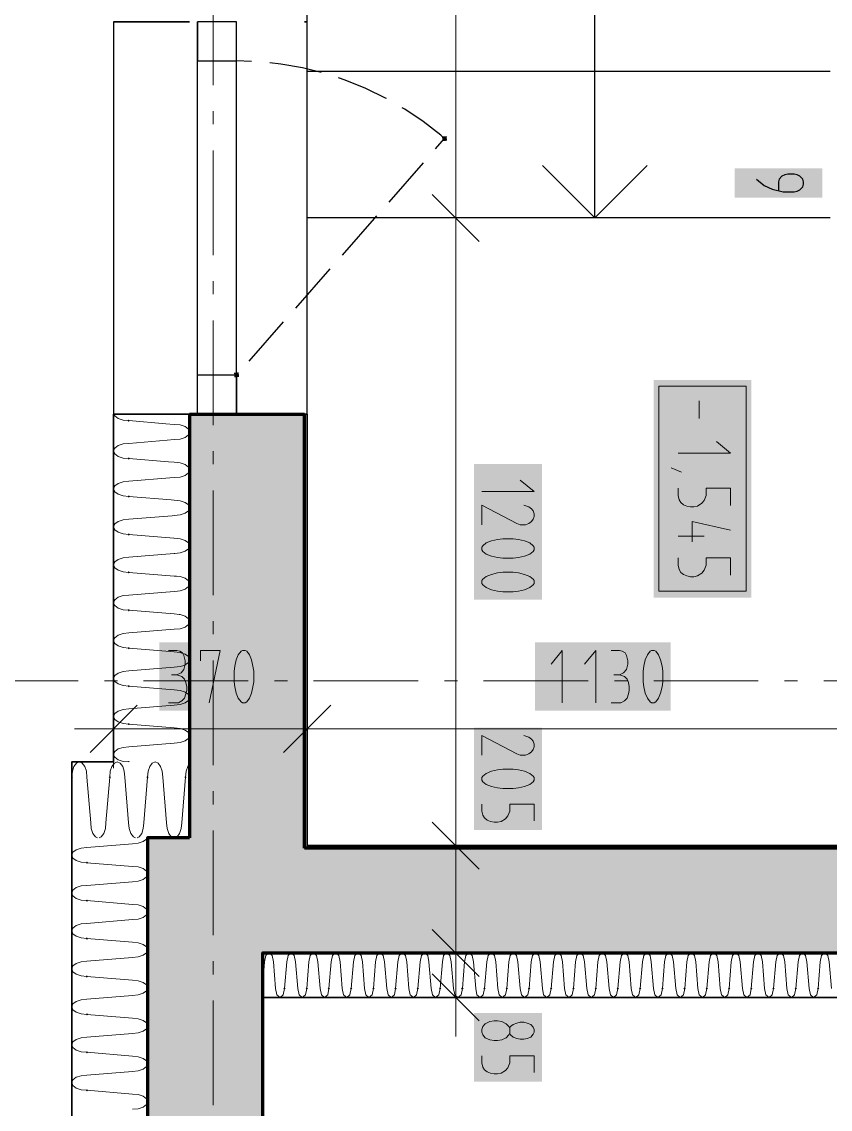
# Model space of a CAD drawing. Header units: millimetres. Extents: x 0 to 594, y 0 to 420.
# Drawn here: x 97.02 to 109.19, y 214.11 to 230.48 of the extents above; entities that cross this region are included whole.
import ezdxf

# ---------------------------------------------------------------- set-up
doc = ezdxf.new("R2010")
doc.units = ezdxf.units.MM
doc.header["$LTSCALE"] = 8
for name, color, linetype in [('PDF_Koty delkove', 7, 'Continuous'), ('PDF_Koty vyskove-pudorysy', 7, 'Continuous'), ('PDF_Okna', 7, 'Continuous'), ('PDF_Omitka', 7, 'Continuous'), ('PDF_Osy hlavni', 7, 'Continuous'), ('PDF_Pomocne konstrukce vypnuto', 7, 'Continuous'), ('PDF_Popis schodu', 7, 'Continuous'), ('PDF_Schody 2D', 7, 'Continuous'), ('PDF_Steny obvodove nosne', 7, 'Continuous'), ('PDF_Steny sendvic', 7, 'Continuous'), ('PDF_Zatepleni', 7, 'Continuous')]:
    doc.layers.add(name, color=color, linetype=linetype)

msp = doc.modelspace()

# ---------------------------------------------------------------- linework, layer by layer
at = {"layer": 'PDF_Koty delkove', "lineweight": 18}
for points in [[(103.555, 302.764), (103.555, 301.759), (103.555, 300.84), (103.555, 297.567), (103.555, 296.425), (103.555, 295.244), (103.555, 294.85), (103.555, 277.567), (103.555, 276.74), (103.555, 260.992), (103.555, 260.126), (103.555, 245.165), (103.555, 227.528), (103.555, 218.079), (103.555, 216.465), (103.555, 215.795)], [(103.201, 227.882), (103.909, 227.173)], [(102.964, 227.528), (103.555, 227.528), (104.145, 227.528)], [(103.949, 223.412), (104.736, 223.412), (104.527, 223.579)], [(103.949, 222.908), (103.949, 223.202), (104.474, 222.929), (104.527, 222.908), (104.605, 222.908), (104.657, 222.929), (104.697, 222.96), (104.723, 222.992), (104.736, 223.034), (104.736, 223.075), (104.723, 223.118), (104.697, 223.149), (104.657, 223.181), (104.579, 223.202)], [(99.233, 221.019), (99.359, 221.019), (99.401, 221.006), (99.443, 220.979), (99.464, 220.94), (99.485, 220.862), (99.485, 220.809), (99.464, 220.731), (99.422, 220.678), (99.359, 220.652), (99.275, 220.652)], [(99.716, 220.862), (99.716, 221.019), (100.01, 221.019), (99.842, 220.231)], [(100.514, 220.547), (100.514, 220.705), (100.503, 220.783), (100.482, 220.875), (100.451, 220.953), (100.409, 221.006), (100.388, 221.019), (100.346, 221.019), (100.325, 221.006), (100.283, 220.953), (100.252, 220.875), (100.23, 220.783), (100.22, 220.705), (100.22, 220.547), (100.23, 220.468)], [(105.159, 220.231), (105.159, 221.019), (104.992, 220.809)], [(105.663, 220.231), (105.663, 221.019), (105.496, 220.809)], [(105.895, 221.019), (106.021, 221.019), (106.063, 221.006), (106.104, 220.979), (106.126, 220.94), (106.146, 220.862), (106.146, 220.809), (106.126, 220.731), (106.083, 220.678), (106.021, 220.652), (105.937, 220.652)], [(106.671, 220.547), (106.671, 220.705), (106.661, 220.783), (106.64, 220.875), (106.608, 220.953), (106.567, 221.006), (106.545, 221.019), (106.504, 221.019), (106.482, 221.006), (106.441, 220.953), (106.409, 220.875), (106.388, 220.783), (106.377, 220.705), (106.377, 220.547), (106.388, 220.468), (106.409, 220.376), (106.441, 220.298)], [(99.233, 220.231), (99.38, 220.231), (99.432, 220.258), (99.474, 220.298), (99.495, 220.363), (99.506, 220.416), (99.506, 220.468), (99.495, 220.534), (99.474, 220.586), (99.432, 220.625), (99.359, 220.652)], [(105.895, 220.231), (106.041, 220.231), (106.094, 220.258), (106.136, 220.298), (106.157, 220.363), (106.167, 220.416), (106.167, 220.468), (106.157, 220.534), (106.136, 220.586), (106.094, 220.625), (106.021, 220.652)], [(100.23, 220.468), (100.252, 220.376), (100.283, 220.298), (100.325, 220.245), (100.346, 220.231), (100.388, 220.231), (100.409, 220.245), (100.451, 220.298), (100.482, 220.376), (100.503, 220.468), (100.514, 220.547)], [(106.441, 220.298), (106.482, 220.245), (106.504, 220.231), (106.545, 220.231), (106.567, 220.245), (106.608, 220.298), (106.64, 220.376), (106.661, 220.468), (106.671, 220.547)], [(98.406, 219.247), (98.406, 219.838), (98.406, 220.428)], [(101.319, 219.247), (101.319, 219.838), (101.319, 220.428)], [(98.052, 219.483), (98.76, 220.192)], [(100.965, 219.483), (101.674, 220.192)], [(98.406, 219.838), (97.815, 219.838)], [(98.406, 219.838), (101.319, 219.838), (110.217, 219.838), (127.855, 219.838)], [(103.949, 219.441), (103.949, 219.735), (104.474, 219.462)], [(104.474, 219.462), (104.527, 219.441), (104.605, 219.441), (104.657, 219.462), (104.697, 219.493), (104.723, 219.525), (104.736, 219.567), (104.736, 219.608), (104.723, 219.651), (104.697, 219.682), (104.657, 219.713), (104.579, 219.735)], [(104.736, 218.454), (104.736, 218.706), (104.369, 218.706), (104.369, 218.6), (104.342, 218.527), (104.303, 218.485), (104.238, 218.444), (104.186, 218.433), (104.133, 218.433), (104.08, 218.444), (104.028, 218.464), (103.989, 218.496), (103.962, 218.537), (103.949, 218.6), (103.949, 218.706)], [(103.201, 218.433), (103.909, 217.724)], [(102.964, 218.079), (103.555, 218.079), (104.145, 218.079)], [(103.201, 216.819), (103.909, 216.11)], [(102.964, 216.465), (103.555, 216.465), (104.145, 216.465)], [(103.201, 216.15), (103.909, 215.441)], [(102.964, 215.795), (103.555, 215.795), (104.145, 215.795)], [(103.555, 215.795), (103.555, 215.205)], [(104.186, 215.147), (104.251, 215.157), (104.316, 215.188), (104.356, 215.231), (104.369, 215.251), (104.369, 215.336), (104.356, 215.357), (104.316, 215.399), (104.251, 215.43), (104.186, 215.441), (104.133, 215.441), (104.067, 215.43), (104.001, 215.399), (103.962, 215.357), (103.949, 215.314), (103.949, 215.273), (103.962, 215.231), (104.001, 215.188), (104.067, 215.157), (104.133, 215.147)], [(104.369, 215.336), (104.382, 215.357), (104.422, 215.388), (104.474, 215.409), (104.527, 215.42), (104.579, 215.42), (104.631, 215.409), (104.684, 215.388), (104.723, 215.346), (104.736, 215.314), (104.736, 215.273), (104.723, 215.241), (104.684, 215.199), (104.631, 215.178), (104.579, 215.168), (104.527, 215.168), (104.474, 215.178), (104.422, 215.199), (104.382, 215.231), (104.369, 215.251)], [(104.133, 215.147), (104.186, 215.147)], [(103.962, 214.747), (103.949, 214.81), (103.949, 214.916)], [(104.736, 214.664), (104.736, 214.916), (104.369, 214.916), (104.369, 214.81), (104.342, 214.737), (104.303, 214.695), (104.238, 214.654), (104.186, 214.643), (104.133, 214.643), (104.08, 214.654), (104.028, 214.674), (103.989, 214.706), (103.962, 214.747)]]:
    msp.add_lwpolyline(points, dxfattribs=at)
for points in [[(104.264, 222.404), (104.422, 222.404), (104.5, 222.415), (104.592, 222.435), (104.671, 222.467), (104.723, 222.509), (104.736, 222.53), (104.736, 222.572), (104.723, 222.593), (104.671, 222.635), (104.592, 222.666), (104.5, 222.687), (104.422, 222.698), (104.264, 222.698), (104.186, 222.687), (104.093, 222.666), (104.015, 222.635), (103.962, 222.593), (103.949, 222.572), (103.949, 222.53), (103.962, 222.509), (104.015, 222.467), (104.093, 222.435), (104.186, 222.415)], [(104.264, 221.9), (104.422, 221.9), (104.5, 221.911), (104.592, 221.932), (104.671, 221.963), (104.723, 222.005), (104.736, 222.026), (104.736, 222.068), (104.723, 222.089), (104.671, 222.131), (104.592, 222.162), (104.5, 222.184), (104.422, 222.194), (104.264, 222.194), (104.186, 222.184), (104.093, 222.162), (104.015, 222.131), (103.962, 222.089), (103.949, 222.068), (103.949, 222.026), (103.962, 222.005), (104.015, 221.963), (104.093, 221.932), (104.186, 221.911)], [(104.264, 218.937), (104.422, 218.937), (104.5, 218.948), (104.592, 218.968), (104.671, 219), (104.723, 219.041), (104.736, 219.063), (104.736, 219.104), (104.723, 219.126), (104.671, 219.167), (104.592, 219.199), (104.5, 219.22), (104.422, 219.231), (104.264, 219.231), (104.186, 219.22), (104.093, 219.199), (104.015, 219.167), (103.962, 219.126), (103.949, 219.104), (103.949, 219.063), (103.962, 219.041), (104.015, 219), (104.093, 218.968), (104.186, 218.948)]]:
    msp.add_lwpolyline(points, close=True, dxfattribs=at)
at = {"layer": 'PDF_Koty delkove', "color": 7, "lineweight": 18, "true_color": 0xffffff, "transparency": 33554559}
for points in [[(103.83, 223.824), (103.83, 221.782), (104.854, 223.824), (104.854, 221.782)], [(99.094, 220.113), (100.632, 220.113), (99.094, 221.137), (100.632, 221.137)], [(104.747, 220.113), (106.789, 220.113), (104.747, 221.137), (106.789, 221.137)], [(103.83, 219.853), (103.83, 218.315), (104.854, 219.853), (104.854, 218.315)], [(103.83, 215.559), (103.83, 214.525), (104.854, 215.559), (104.854, 214.525)]]:
    msp.add_solid(points, dxfattribs=at)
at = {"layer": 'PDF_Koty vyskove-pudorysy', "lineweight": 18}
msp.add_lwpolyline([(106.615, 224.993), (106.615, 221.909), (107.927, 221.909), (107.927, 224.993)], close=True, dxfattribs=at)
for points in [[(107.219, 224.774), (107.219, 224.511)], [(106.904, 223.986), (107.691, 223.986), (107.482, 224.161)], [(106.799, 223.768), (106.956, 223.702)], [(107.691, 223.199), (107.691, 223.461), (107.324, 223.461), (107.324, 223.352), (107.297, 223.275), (107.258, 223.232), (107.193, 223.188), (107.141, 223.177), (107.088, 223.177), (107.035, 223.188), (106.983, 223.21), (106.944, 223.243), (106.917, 223.286), (106.904, 223.352), (106.904, 223.461)], [(107.114, 222.652), (107.114, 222.959), (107.691, 222.827)], [(106.904, 222.739), (107.297, 222.739)], [(107.691, 222.149), (107.691, 222.411), (107.324, 222.411), (107.324, 222.302), (107.297, 222.226), (107.258, 222.182), (107.193, 222.138), (107.141, 222.127), (107.088, 222.127), (107.035, 222.138), (106.983, 222.16), (106.944, 222.193), (106.917, 222.236), (106.904, 222.302), (106.904, 222.411)]]:
    msp.add_lwpolyline(points, dxfattribs=at)
at = {"layer": 'PDF_Koty vyskove-pudorysy', "color": 7, "lineweight": 18, "true_color": 0xffffff, "transparency": 33554559}
msp.add_solid([(106.536, 225.087), (106.536, 221.814), (108.006, 225.087), (108.006, 221.814)], dxfattribs=at)
at = {"layer": 'PDF_Okna', "lineweight": 25}
for points in [[(99.666, 230.48), (99.666, 229.89), (100.256, 229.89), (100.256, 230.48)], [(99.666, 224.575), (99.666, 225.165), (100.256, 225.165), (100.256, 224.575)]]:
    msp.add_lwpolyline(points, close=True, dxfattribs=at)
for points in [[(99.666, 224.575), (99.666, 230.48)], [(100.256, 224.575), (100.256, 230.48)]]:
    msp.add_lwpolyline(points, dxfattribs=at)
at = {"layer": 'PDF_Omitka', "lineweight": 35}
for points in [[(101.319, 230.48), (101.28, 230.48)], [(101.28, 224.575), (101.319, 224.575)], [(101.28, 224.575), (101.28, 218.197), (101.28, 218.079), (101.28, 218.039), (101.319, 218.039), (101.319, 218.079), (101.319, 224.575)]]:
    msp.add_lwpolyline(points, dxfattribs=at)
msp.add_lwpolyline([(114.626, 218.079), (101.319, 218.079), (101.319, 218.039), (114.604, 218.039)], close=True, dxfattribs=at)
at = {"layer": 'PDF_Osy hlavni', "lineweight": 18}
for points in [[(99.902, 231.103), (99.902, 229.528)], [(99.902, 229.134), (99.902, 228.937)], [(99.902, 228.543), (99.902, 226.969)], [(99.902, 226.575), (99.902, 226.378)], [(99.902, 225.984), (99.902, 224.41)], [(99.902, 224.016), (99.902, 223.819)], [(99.902, 223.425), (99.902, 221.851)], [(99.902, 221.457), (99.902, 221.26)], [(99.902, 220.866), (99.902, 219.292)], [(96.299, 220.559), (97.874, 220.559)], [(98.268, 220.559), (98.465, 220.559)], [(98.858, 220.559), (100.433, 220.559)], [(100.827, 220.559), (101.024, 220.559)], [(101.417, 220.559), (102.992, 220.559)], [(103.386, 220.559), (103.583, 220.559)], [(103.976, 220.559), (105.551, 220.559)], [(105.945, 220.559), (106.142, 220.559)], [(106.536, 220.559), (108.11, 220.559)], [(108.504, 220.559), (108.701, 220.559)], [(109.095, 220.559), (110.669, 220.559)], [(99.902, 218.898), (99.902, 218.701)], [(99.902, 218.307), (99.902, 216.732)], [(99.902, 216.339), (99.902, 216.142)], [(99.902, 215.748), (99.902, 214.173)]]:
    msp.add_lwpolyline(points, dxfattribs=at)
at = {"layer": 'PDF_Pomocne konstrukce vypnuto', "lineweight": 25}
for points in [[(100.48, 229.882), (100.256, 229.89)], [(101.528, 229.716), (101.25, 229.785), (100.921, 229.843), (100.755, 229.861)], [(102.513, 229.323), (102.5, 229.33), (102.2, 229.477), (101.891, 229.602), (101.791, 229.634)], [(103.249, 228.565), (103.387, 228.722), (103.329, 228.772), (103.066, 228.977), (102.789, 229.164), (102.751, 229.185)], [(103.067, 228.358), (102.547, 227.767)], [(102.364, 227.56), (101.844, 226.969)], [(101.662, 226.762), (101.142, 226.171)], [(100.96, 225.964), (100.439, 225.373)], [(100.257, 225.167), (100.256, 225.165)]]:
    msp.add_lwpolyline(points, dxfattribs=at)
at = {"layer": 'PDF_Pomocne konstrukce vypnuto', "lineweight": 25, "transparency": 33554559}
for points in [[(103.419, 228.759), (103.424, 228.689), (103.35, 228.754), (103.354, 228.685)], [(100.289, 225.202), (100.293, 225.133), (100.219, 225.198), (100.224, 225.128)]]:
    msp.add_solid(points, dxfattribs=at)
at = {"layer": 'PDF_Popis schodu', "lineweight": 25}
msp.add_lwpolyline([(108.083, 228.11), (108.201, 228.015), (108.32, 227.959), (108.485, 227.921), (108.651, 227.921), (108.697, 227.931), (108.733, 227.949), (108.756, 227.968), (108.78, 227.997), (108.792, 228.035), (108.792, 228.072), (108.78, 228.11), (108.756, 228.138), (108.733, 228.157), (108.697, 228.176), (108.651, 228.186), (108.556, 228.186), (108.509, 228.176), (108.462, 228.157), (108.426, 228.11), (108.414, 228.072), (108.414, 227.94)], dxfattribs=at)
at = {"layer": 'PDF_Popis schodu', "color": 7, "lineweight": 25, "true_color": 0xffffff, "transparency": 33554559}
msp.add_solid([(107.752, 228.274), (107.752, 227.833), (109.075, 228.274), (109.075, 227.833)], dxfattribs=at)
at = {"layer": 'PDF_Schody 2D', "lineweight": 25}
for points in [[(114.626, 218.079), (101.319, 218.079), (101.319, 245.165)], [(105.65, 227.528), (105.65, 245.165)], [(109.193, 229.732), (101.319, 229.732)], [(106.437, 228.315), (105.65, 227.528), (104.863, 228.315)], [(109.193, 227.528), (101.319, 227.528)]]:
    msp.add_lwpolyline(points, dxfattribs=at)
at = {"layer": 'PDF_Steny obvodove nosne', "lineweight": 25}
for points in [[(98.406, 230.48), (98.406, 224.575)], [(101.319, 224.575), (101.319, 230.48)]]:
    msp.add_lwpolyline(points, dxfattribs=at)
at = {"layer": 'PDF_Steny obvodove nosne', "lineweight": 70}
for points in [[(99.548, 224.575), (99.548, 219.339), (99.548, 218.197)], [(99.548, 224.575), (99.666, 224.575), (100.256, 224.575), (101.28, 224.575)], [(101.28, 218.197), (101.28, 224.575)], [(99.548, 218.197), (98.918, 218.197), (98.918, 216.465), (98.918, 159.024), (100.65, 159.024), (100.65, 215.795), (100.65, 216.465), (101.28, 216.465)], [(101.28, 218.039), (101.28, 218.197)], [(101.28, 216.465), (113.694, 216.465), (114.604, 218.039), (101.28, 218.039)]]:
    msp.add_lwpolyline(points, dxfattribs=at)
at = {"layer": 'PDF_Steny obvodove nosne', "color": 9, "lineweight": 9, "true_color": 0xc0c0c0, "transparency": 33554559}
for points in [[(101.28, 218.197), (101.28, 224.575), (99.548, 218.197), (99.548, 224.575)], [(98.918, 216.465), (101.28, 216.465), (98.918, 218.197), (101.28, 218.197)], [(114.604, 218.039), (101.28, 218.039), (113.694, 216.465), (101.28, 216.465)], [(100.65, 159.024), (100.65, 216.465), (98.918, 159.024), (98.918, 216.465)]]:
    msp.add_solid(points, dxfattribs=at)
at = {"layer": 'PDF_Steny sendvic', "lineweight": 35}
msp.add_lwpolyline([(113.694, 216.465), (100.65, 216.465), (100.65, 215.795), (113.308, 215.795)], close=True, dxfattribs=at)
at = {"layer": 'PDF_Steny sendvic', "lineweight": 9}
for points in [[(100.737, 216.465), (100.696, 216.426), (100.676, 216.331)], [(100.811, 216.331), (100.791, 216.426), (100.751, 216.465)], [(101.071, 216.465), (101.031, 216.426), (101.011, 216.331)], [(101.146, 216.331), (101.126, 216.426), (101.085, 216.465)], [(101.406, 216.465), (101.365, 216.426), (101.346, 216.331)], [(101.48, 216.331), (101.461, 216.426), (101.42, 216.465)], [(101.741, 216.465), (101.7, 216.426), (101.68, 216.331)], [(101.815, 216.331), (101.795, 216.426), (101.755, 216.465)], [(102.075, 216.465), (102.035, 216.426), (102.015, 216.331)], [(102.15, 216.331), (102.13, 216.426), (102.089, 216.465)], [(102.41, 216.465), (102.369, 216.426), (102.35, 216.331)], [(102.484, 216.331), (102.464, 216.426), (102.424, 216.465)], [(102.744, 216.465), (102.704, 216.426), (102.684, 216.331)], [(102.819, 216.331), (102.799, 216.426), (102.759, 216.465)], [(103.079, 216.465), (103.039, 216.426), (103.019, 216.331)], [(103.153, 216.331), (103.134, 216.426), (103.093, 216.465)], [(103.414, 216.465), (103.373, 216.426), (103.354, 216.331)], [(103.488, 216.331), (103.468, 216.426), (103.428, 216.465)], [(103.708, 216.426), (103.688, 216.331)], [(103.748, 216.465), (103.708, 216.426)], [(103.823, 216.331), (103.803, 216.426), (103.762, 216.465)], [(104.083, 216.465), (104.043, 216.426), (104.023, 216.331)], [(104.157, 216.331), (104.138, 216.426), (104.097, 216.465)], [(104.418, 216.465), (104.377, 216.426), (104.357, 216.331)], [(104.492, 216.331), (104.472, 216.426), (104.432, 216.465)], [(104.752, 216.465), (104.712, 216.426), (104.692, 216.331)], [(104.827, 216.331), (104.807, 216.426), (104.766, 216.465)], [(105.087, 216.465), (105.046, 216.426), (105.027, 216.331)], [(105.161, 216.331), (105.142, 216.426), (105.101, 216.465)], [(105.422, 216.465), (105.381, 216.426), (105.361, 216.331)], [(105.496, 216.331), (105.476, 216.426), (105.436, 216.465)], [(105.756, 216.465), (105.716, 216.426), (105.696, 216.331)], [(105.831, 216.331), (105.811, 216.426), (105.77, 216.465)], [(106.091, 216.465), (106.05, 216.426), (106.031, 216.331)], [(106.165, 216.331), (106.146, 216.426), (106.105, 216.465)], [(106.426, 216.465), (106.385, 216.426), (106.365, 216.331)], [(106.5, 216.331), (106.48, 216.426), (106.44, 216.465)], [(106.76, 216.465), (106.72, 216.426), (106.7, 216.331)], [(106.835, 216.331), (106.815, 216.426), (106.774, 216.465)], [(107.095, 216.465), (107.054, 216.426), (107.035, 216.331)], [(107.169, 216.331), (107.149, 216.426), (107.109, 216.465)], [(107.43, 216.465), (107.389, 216.426), (107.369, 216.331)], [(107.504, 216.331), (107.484, 216.426), (107.444, 216.465)], [(107.764, 216.465), (107.724, 216.426), (107.704, 216.331)], [(107.838, 216.331), (107.819, 216.426), (107.778, 216.465)], [(108.099, 216.465), (108.058, 216.426), (108.039, 216.331)], [(108.173, 216.331), (108.153, 216.426), (108.113, 216.465)], [(108.433, 216.465), (108.393, 216.426), (108.373, 216.331)], [(108.508, 216.331), (108.488, 216.426), (108.448, 216.465)], [(108.768, 216.465), (108.728, 216.426), (108.708, 216.331)], [(108.842, 216.331), (108.823, 216.426), (108.782, 216.465)], [(109.103, 216.465), (109.062, 216.426), (109.043, 216.331)], [(109.177, 216.331), (109.157, 216.426), (109.117, 216.465)], [(100.676, 216.331), (100.65, 216.011)], [(100.676, 216.331), (100.676, 216.331)], [(100.844, 215.929), (100.811, 216.331)], [(101.011, 216.331), (100.978, 215.929)], [(101.011, 216.331), (101.011, 216.331)], [(101.179, 215.929), (101.146, 216.331)], [(101.346, 216.331), (101.313, 215.929)], [(101.346, 216.331), (101.346, 216.331)], [(101.513, 215.929), (101.48, 216.331)], [(101.68, 216.331), (101.647, 215.929)], [(101.68, 216.331), (101.68, 216.331)], [(101.848, 215.929), (101.815, 216.331)], [(102.015, 216.331), (101.982, 215.929)], [(102.015, 216.331), (102.015, 216.331)], [(102.183, 215.929), (102.15, 216.331)], [(102.35, 216.331), (102.316, 215.929)], [(102.35, 216.331), (102.35, 216.331)], [(102.517, 215.929), (102.484, 216.331)], [(102.684, 216.331), (102.651, 215.929)], [(102.684, 216.331), (102.684, 216.331)], [(102.852, 215.929), (102.819, 216.331)], [(103.019, 216.331), (102.986, 215.929)], [(103.019, 216.331), (103.019, 216.331)], [(103.187, 215.929), (103.153, 216.331)], [(103.354, 216.331), (103.32, 215.929)], [(103.354, 216.331), (103.354, 216.331)], [(103.521, 215.929), (103.488, 216.331)], [(103.688, 216.331), (103.655, 215.929)], [(103.688, 216.331), (103.688, 216.331)], [(103.856, 215.929), (103.823, 216.331)], [(104.023, 216.331), (103.99, 215.929)], [(104.023, 216.331), (104.023, 216.331)], [(104.191, 215.929), (104.157, 216.331)], [(104.357, 216.331), (104.324, 215.929)], [(104.357, 216.331), (104.357, 216.331)], [(104.525, 215.929), (104.492, 216.331)], [(104.692, 216.331), (104.659, 215.929)], [(104.692, 216.331), (104.692, 216.331)], [(104.86, 215.929), (104.827, 216.331)], [(105.027, 216.331), (104.994, 215.929)], [(105.027, 216.331), (105.027, 216.331)], [(105.194, 215.929), (105.161, 216.331)], [(105.361, 216.331), (105.328, 215.929)], [(105.361, 216.331), (105.361, 216.331)], [(105.529, 215.929), (105.496, 216.331)], [(105.696, 216.331), (105.663, 215.929)], [(105.696, 216.331), (105.696, 216.331)], [(105.864, 215.929), (105.831, 216.331)], [(106.031, 216.331), (105.998, 215.929)], [(106.031, 216.331), (106.031, 216.331)], [(106.198, 215.929), (106.165, 216.331)], [(106.365, 216.331), (106.332, 215.929)], [(106.365, 216.331), (106.365, 216.331)], [(106.533, 215.929), (106.5, 216.331)], [(106.7, 216.331), (106.667, 215.929)], [(106.7, 216.331), (106.7, 216.331)], [(106.868, 215.929), (106.835, 216.331)], [(107.035, 216.331), (107.002, 215.929)], [(107.035, 216.331), (107.035, 216.331)], [(107.202, 215.929), (107.169, 216.331)], [(107.369, 216.331), (107.336, 215.929)], [(107.369, 216.331), (107.369, 216.331)], [(107.537, 215.929), (107.504, 216.331)], [(107.704, 216.331), (107.671, 215.929)], [(107.704, 216.331), (107.704, 216.331)], [(107.872, 215.929), (107.838, 216.331)], [(108.039, 216.331), (108.005, 215.929)], [(108.039, 216.331), (108.039, 216.331)], [(108.206, 215.929), (108.173, 216.331)], [(108.373, 216.331), (108.34, 215.929)], [(108.373, 216.331), (108.373, 216.331)], [(108.541, 215.929), (108.508, 216.331)], [(108.708, 216.331), (108.675, 215.929)], [(108.708, 216.331), (108.708, 216.331)], [(108.876, 215.929), (108.842, 216.331)], [(109.043, 216.331), (109.009, 215.929)], [(109.043, 216.331), (109.043, 216.331)], [(109.21, 215.929), (109.177, 216.331)], [(100.844, 215.929), (100.864, 215.834), (100.911, 215.795)], [(100.911, 215.795), (100.958, 215.834), (100.978, 215.929)], [(101.179, 215.929), (101.198, 215.834), (101.246, 215.795)], [(101.246, 215.795), (101.293, 215.834), (101.313, 215.929)], [(101.513, 215.929), (101.533, 215.834), (101.58, 215.795)], [(101.58, 215.795), (101.628, 215.834), (101.647, 215.929)], [(101.848, 215.929), (101.868, 215.834), (101.915, 215.795)], [(101.915, 215.795), (101.962, 215.834), (101.982, 215.929)], [(102.183, 215.929), (102.202, 215.834), (102.25, 215.795), (102.297, 215.834), (102.316, 215.929)], [(102.517, 215.929), (102.537, 215.834), (102.584, 215.795)], [(102.584, 215.795), (102.632, 215.834), (102.651, 215.929)], [(102.852, 215.929), (102.872, 215.834), (102.919, 215.795)], [(102.919, 215.795), (102.966, 215.834), (102.986, 215.929)], [(103.187, 215.929), (103.206, 215.834), (103.253, 215.795)], [(103.253, 215.795), (103.301, 215.834), (103.32, 215.929)], [(103.521, 215.929), (103.541, 215.834), (103.588, 215.795)], [(103.588, 215.795), (103.635, 215.834), (103.655, 215.929)], [(103.856, 215.929), (103.875, 215.834), (103.923, 215.795)], [(103.923, 215.795), (103.97, 215.834), (103.99, 215.929)], [(104.191, 215.929), (104.21, 215.834), (104.257, 215.795)], [(104.257, 215.795), (104.305, 215.834), (104.324, 215.929)], [(104.525, 215.929), (104.545, 215.834), (104.592, 215.795)], [(104.592, 215.795), (104.639, 215.834), (104.659, 215.929)], [(104.86, 215.929), (104.879, 215.834), (104.927, 215.795)], [(104.927, 215.795), (104.974, 215.834), (104.994, 215.929)], [(105.194, 215.929), (105.214, 215.834), (105.261, 215.795)], [(105.261, 215.795), (105.309, 215.834), (105.328, 215.929)], [(105.529, 215.929), (105.549, 215.834), (105.596, 215.795)], [(105.596, 215.795), (105.643, 215.834), (105.663, 215.929)], [(105.864, 215.929), (105.883, 215.834), (105.931, 215.795)], [(105.931, 215.795), (105.978, 215.834), (105.998, 215.929)], [(106.198, 215.929), (106.218, 215.834), (106.265, 215.795)], [(106.265, 215.795), (106.313, 215.834), (106.332, 215.929)], [(106.533, 215.929), (106.553, 215.834), (106.6, 215.795)], [(106.6, 215.795), (106.647, 215.834), (106.667, 215.929)], [(106.868, 215.929), (106.887, 215.834), (106.935, 215.795)], [(106.935, 215.795), (106.982, 215.834), (107.002, 215.929)], [(107.202, 215.929), (107.222, 215.834), (107.269, 215.795)], [(107.269, 215.795), (107.317, 215.834), (107.336, 215.929)], [(107.537, 215.929), (107.557, 215.834), (107.604, 215.795), (107.651, 215.834), (107.671, 215.929)], [(107.872, 215.929), (107.891, 215.834), (107.939, 215.795)], [(107.939, 215.795), (107.986, 215.834), (108.005, 215.929)], [(108.206, 215.929), (108.226, 215.834), (108.273, 215.795)], [(108.273, 215.795), (108.321, 215.834), (108.34, 215.929)], [(108.541, 215.929), (108.56, 215.834), (108.608, 215.795)], [(108.608, 215.795), (108.655, 215.834), (108.675, 215.929)], [(108.876, 215.929), (108.895, 215.834), (108.942, 215.795)], [(108.942, 215.795), (108.99, 215.834), (109.009, 215.929)], [(107.939, 215.795), (107.939, 215.795)]]:
    msp.add_lwpolyline(points, dxfattribs=at)
at = {"layer": 'PDF_Steny sendvic', "lineweight": 9, "transparency": 33554559}
for points in [[(100.978, 215.947), (100.996, 215.929), (100.96, 215.929), (100.978, 215.911)], [(101.313, 215.947), (101.33, 215.929), (101.295, 215.929), (101.313, 215.911)], [(101.647, 215.947), (101.665, 215.929), (101.629, 215.929), (101.647, 215.911)], [(101.982, 215.947), (102, 215.929), (101.964, 215.929), (101.982, 215.911)], [(102.316, 215.947), (102.334, 215.929), (102.299, 215.929), (102.316, 215.911)], [(102.651, 215.947), (102.669, 215.929), (102.633, 215.929), (102.651, 215.911)], [(102.986, 215.947), (103.003, 215.929), (102.968, 215.929), (102.986, 215.911)], [(103.32, 215.947), (103.338, 215.929), (103.303, 215.929), (103.32, 215.911)], [(103.655, 215.947), (103.673, 215.929), (103.637, 215.929), (103.655, 215.911)], [(103.99, 215.947), (104.007, 215.929), (103.972, 215.929), (103.99, 215.911)], [(104.324, 215.947), (104.342, 215.929), (104.307, 215.929), (104.324, 215.911)], [(104.659, 215.947), (104.677, 215.929), (104.641, 215.929), (104.659, 215.911)], [(104.994, 215.947), (105.011, 215.929), (104.976, 215.929), (104.994, 215.911)], [(105.328, 215.947), (105.346, 215.929), (105.311, 215.929), (105.328, 215.911)], [(105.663, 215.947), (105.681, 215.929), (105.645, 215.929), (105.663, 215.911)], [(105.998, 215.947), (106.015, 215.929), (105.98, 215.929), (105.998, 215.911)], [(106.332, 215.947), (106.35, 215.929), (106.315, 215.929), (106.332, 215.911)], [(106.667, 215.947), (106.685, 215.929), (106.649, 215.929), (106.667, 215.911)], [(107.002, 215.947), (107.019, 215.929), (106.984, 215.929), (107.002, 215.911)], [(107.336, 215.947), (107.354, 215.929), (107.318, 215.929), (107.336, 215.911)], [(107.671, 215.947), (107.689, 215.929), (107.653, 215.929), (107.671, 215.911)], [(108.005, 215.947), (108.023, 215.929), (107.988, 215.929), (108.005, 215.911)], [(108.34, 215.947), (108.358, 215.929), (108.322, 215.929), (108.34, 215.911)], [(108.675, 215.947), (108.692, 215.929), (108.657, 215.929), (108.675, 215.911)], [(109.009, 215.947), (109.027, 215.929), (108.992, 215.929), (109.009, 215.911)]]:
    msp.add_solid(points, dxfattribs=at)
at = {"layer": 'PDF_Zatepleni', "lineweight": 35}
for points in [[(99.548, 230.48), (98.406, 230.48)], [(98.406, 224.575), (99.548, 224.575)], [(98.406, 224.575), (98.406, 219.339)], [(99.548, 219.339), (99.548, 224.575)], [(98.406, 219.339), (97.776, 219.339), (97.776, 218.197), (97.776, 159.024), (98.918, 159.024), (98.918, 216.465), (98.918, 218.197), (99.548, 218.197), (99.548, 219.339)]]:
    msp.add_lwpolyline(points, dxfattribs=at)
at = {"layer": 'PDF_Zatepleni', "lineweight": 9}
for points in [[(98.412, 224.575), (98.423, 224.547), (98.473, 224.51), (98.547, 224.485), (98.634, 224.476)], [(99.319, 224.42), (99.193, 224.43), (98.634, 224.476)], [(99.319, 224.42), (99.319, 224.42)], [(99.482, 224.386), (99.407, 224.411), (99.319, 224.42)], [(99.319, 224.19), (99.407, 224.199), (99.482, 224.224), (99.531, 224.261), (99.548, 224.293)], [(99.548, 224.317), (99.531, 224.349), (99.482, 224.386)], [(98.634, 224.134), (98.547, 224.125), (98.473, 224.1), (98.423, 224.063), (98.406, 224.02)], [(98.634, 224.134), (99.21, 224.181), (99.319, 224.19)], [(98.406, 224.02), (98.423, 223.976), (98.473, 223.939), (98.547, 223.914), (98.634, 223.906)], [(99.319, 223.849), (99.233, 223.856), (98.634, 223.906)], [(99.319, 223.849), (99.319, 223.849)], [(99.548, 223.746), (99.531, 223.778), (99.482, 223.815), (99.407, 223.84), (99.319, 223.849)], [(98.634, 223.563), (99.25, 223.614), (99.319, 223.62)], [(99.319, 223.62), (99.407, 223.628), (99.482, 223.653), (99.531, 223.69), (99.548, 223.722)], [(98.634, 223.563), (98.547, 223.554), (98.473, 223.53), (98.423, 223.493), (98.406, 223.449)], [(98.406, 223.449), (98.423, 223.405), (98.473, 223.368), (98.547, 223.343), (98.634, 223.335)], [(99.319, 223.278), (99.273, 223.282), (98.634, 223.335)], [(99.319, 223.278), (99.319, 223.278)], [(99.548, 223.175), (99.531, 223.207), (99.482, 223.245), (99.407, 223.269), (99.319, 223.278)], [(99.319, 223.049), (99.407, 223.057), (99.482, 223.082), (99.531, 223.119), (99.548, 223.151)], [(98.634, 222.992), (98.547, 222.983), (98.473, 222.959), (98.423, 222.922), (98.406, 222.878)], [(98.634, 222.992), (99.289, 223.046), (99.319, 223.049)], [(98.406, 222.878), (98.423, 222.834), (98.473, 222.797), (98.547, 222.772), (98.634, 222.764)], [(99.319, 222.707), (99.313, 222.708), (98.634, 222.764)], [(99.319, 222.707), (99.319, 222.707)], [(99.548, 222.605), (99.531, 222.636), (99.482, 222.674), (99.407, 222.699), (99.319, 222.707)], [(98.634, 222.421), (99.319, 222.478)], [(99.319, 222.478), (99.329, 222.479), (99.407, 222.487), (99.482, 222.511), (99.531, 222.549), (99.548, 222.581)], [(98.634, 222.421), (98.547, 222.413), (98.473, 222.388), (98.423, 222.351), (98.406, 222.307)], [(98.406, 222.307), (98.423, 222.263), (98.473, 222.226)], [(98.473, 222.226), (98.547, 222.202), (98.634, 222.193)], [(99.319, 222.136), (98.634, 222.193)], [(99.319, 222.136), (99.319, 222.136)], [(99.548, 222.034), (99.531, 222.066), (99.482, 222.103), (99.407, 222.128), (99.353, 222.133), (99.319, 222.136)], [(99.319, 221.907), (99.368, 221.912), (99.407, 221.916), (99.482, 221.941), (99.531, 221.978), (99.548, 222.01)], [(98.634, 221.85), (98.547, 221.842), (98.473, 221.817), (98.423, 221.78), (98.406, 221.736)], [(98.634, 221.85), (99.319, 221.907)], [(98.406, 221.736), (98.423, 221.693), (98.473, 221.655), (98.547, 221.631), (98.634, 221.622)], [(99.319, 221.566), (98.634, 221.622)], [(99.319, 221.566), (99.319, 221.566)], [(99.548, 221.463), (99.531, 221.495), (99.482, 221.532), (99.407, 221.557), (99.393, 221.558), (99.319, 221.566)], [(98.634, 221.28), (99.319, 221.336)], [(99.319, 221.336), (99.407, 221.345), (99.408, 221.345), (99.482, 221.37), (99.531, 221.407), (99.548, 221.439)], [(98.634, 221.28), (98.547, 221.271), (98.473, 221.246), (98.423, 221.209), (98.406, 221.165)], [(98.406, 221.165), (98.423, 221.122), (98.473, 221.085), (98.547, 221.06), (98.634, 221.051)], [(99.319, 220.995), (98.634, 221.051)], [(99.319, 220.995), (99.319, 220.995)], [(99.548, 220.892), (99.531, 220.924), (99.482, 220.961), (99.433, 220.977), (99.407, 220.986), (99.319, 220.995)], [(99.319, 220.765), (99.407, 220.774), (99.447, 220.787), (99.482, 220.799), (99.531, 220.836), (99.548, 220.868)], [(98.634, 220.709), (98.547, 220.7), (98.473, 220.675), (98.423, 220.638), (98.406, 220.594)], [(98.634, 220.709), (99.319, 220.765)], [(98.406, 220.594), (98.423, 220.551), (98.473, 220.514), (98.547, 220.489), (98.634, 220.48)], [(99.319, 220.424), (98.634, 220.48)], [(99.319, 220.424), (99.319, 220.424)], [(99.548, 220.321), (99.531, 220.353), (99.482, 220.39), (99.474, 220.393), (99.407, 220.415), (99.319, 220.424)], [(98.634, 220.138), (99.319, 220.194)], [(99.319, 220.194), (99.407, 220.203), (99.482, 220.228), (99.485, 220.231), (99.531, 220.265), (99.548, 220.297)], [(98.634, 220.138), (98.547, 220.129), (98.473, 220.104), (98.423, 220.067), (98.406, 220.024)], [(98.406, 220.024), (98.423, 219.98), (98.473, 219.943), (98.547, 219.918), (98.634, 219.909)], [(99.319, 219.853), (98.634, 219.909)], [(99.319, 219.853), (99.319, 219.853)], [(99.548, 219.75), (99.531, 219.782), (99.516, 219.794), (99.482, 219.819), (99.407, 219.844), (99.319, 219.853)], [(99.319, 219.623), (99.407, 219.632), (99.482, 219.657), (99.523, 219.688), (99.531, 219.694), (99.548, 219.726)], [(98.634, 219.567), (98.547, 219.558), (98.473, 219.534), (98.423, 219.496), (98.406, 219.453)], [(98.634, 219.567), (99.319, 219.623)], [(98.406, 219.453), (98.423, 219.409), (98.473, 219.372), (98.547, 219.347), (98.634, 219.339)], [(98.164, 218.197), (98.132, 218.213), (98.094, 218.263), (98.07, 218.337), (98.061, 218.425), (98.004, 219.11), (97.996, 219.198), (97.971, 219.272), (97.934, 219.321), (97.89, 219.339), (97.846, 219.321), (97.809, 219.272), (97.785, 219.198), (97.776, 219.11)], [(98.734, 218.197), (98.703, 218.213), (98.665, 218.263), (98.64, 218.337), (98.632, 218.425), (98.575, 219.11), (98.567, 219.198), (98.542, 219.272), (98.505, 219.321), (98.461, 219.339), (98.417, 219.321), (98.38, 219.272), (98.356, 219.198), (98.347, 219.11), (98.29, 218.425)], [(98.951, 219.272), (98.926, 219.198), (98.918, 219.11)], [(99.305, 218.197), (99.273, 218.213), (99.236, 218.263), (99.211, 218.337), (99.203, 218.425), (99.146, 219.11), (99.137, 219.198), (99.113, 219.272), (99.076, 219.321), (99.032, 219.339), (98.988, 219.321), (98.951, 219.272)], [(99.548, 219.306), (99.522, 219.272), (99.497, 219.198), (99.489, 219.11)], [(98.861, 218.425), (98.918, 219.11)], [(99.432, 218.425), (99.489, 219.11)], [(98.188, 218.197), (98.22, 218.213), (98.257, 218.263), (98.282, 218.337), (98.29, 218.425)], [(98.29, 218.425), (98.29, 218.425)], [(98.758, 218.197), (98.79, 218.213), (98.828, 218.263), (98.852, 218.337), (98.861, 218.425)], [(98.861, 218.425), (98.861, 218.425)], [(99.329, 218.197), (99.361, 218.213), (99.398, 218.263), (99.423, 218.337), (99.432, 218.425)], [(99.432, 218.425), (99.432, 218.425)], [(98.689, 218.108), (98.777, 218.116), (98.852, 218.141), (98.901, 218.179), (98.911, 218.197)], [(98.004, 218.051), (97.917, 218.043), (97.843, 218.018), (97.793, 217.981), (97.776, 217.937)], [(98.004, 218.051), (98.689, 218.108)], [(97.776, 217.937), (97.793, 217.893), (97.843, 217.856), (97.917, 217.832), (98.004, 217.823)], [(98.689, 217.766), (98.004, 217.823)], [(98.689, 217.766), (98.689, 217.766)], [(98.918, 217.664), (98.901, 217.695), (98.852, 217.733), (98.777, 217.758), (98.689, 217.766)], [(98.689, 217.537), (98.777, 217.546), (98.852, 217.57), (98.901, 217.608), (98.918, 217.64)], [(98.004, 217.48), (97.917, 217.472), (97.843, 217.447), (97.793, 217.41), (97.776, 217.366)], [(98.004, 217.48), (98.689, 217.537)], [(97.776, 217.366), (97.793, 217.322), (97.843, 217.285), (97.917, 217.261), (98.004, 217.252)], [(98.689, 217.195), (98.004, 217.252)], [(98.689, 217.195), (98.689, 217.195)], [(98.918, 217.093), (98.901, 217.125), (98.852, 217.162), (98.777, 217.187), (98.689, 217.195)], [(98.689, 216.966), (98.777, 216.975), (98.852, 217), (98.901, 217.037), (98.918, 217.069)], [(98.004, 216.909), (97.917, 216.901), (97.843, 216.876), (97.793, 216.839), (97.776, 216.795)], [(98.004, 216.909), (98.689, 216.966)], [(97.776, 216.795), (97.793, 216.752), (97.843, 216.715), (97.917, 216.69), (98.004, 216.681)], [(98.689, 216.625), (98.004, 216.681)], [(98.689, 216.625), (98.689, 216.625)], [(98.918, 216.522), (98.901, 216.554), (98.852, 216.591), (98.777, 216.616), (98.689, 216.625)], [(98.004, 216.339), (98.689, 216.395)], [(98.689, 216.395), (98.777, 216.404), (98.852, 216.429), (98.901, 216.466), (98.918, 216.498)], [(98.004, 216.339), (97.917, 216.33), (97.843, 216.305), (97.793, 216.268), (97.776, 216.224)], [(97.776, 216.224), (97.793, 216.181), (97.843, 216.144), (97.917, 216.119), (98.004, 216.11)], [(98.689, 216.054), (98.004, 216.11)], [(98.689, 216.054), (98.689, 216.054)], [(98.689, 216.054), (98.689, 216.054)], [(98.918, 215.951), (98.901, 215.983), (98.852, 216.02), (98.777, 216.045), (98.689, 216.054)], [(98.689, 215.824), (98.777, 215.833), (98.852, 215.858), (98.901, 215.895), (98.918, 215.927)], [(98.004, 215.768), (97.917, 215.759), (97.843, 215.734), (97.793, 215.697), (97.776, 215.654)], [(98.004, 215.768), (98.689, 215.824)], [(97.776, 215.654), (97.793, 215.61), (97.843, 215.573), (97.917, 215.548), (98.004, 215.539)], [(98.689, 215.483), (98.004, 215.539)], [(98.689, 215.483), (98.689, 215.483)], [(98.918, 215.38), (98.901, 215.412), (98.852, 215.449), (98.777, 215.474), (98.689, 215.483)], [(98.004, 215.197), (98.689, 215.253)], [(98.689, 215.253), (98.777, 215.262), (98.852, 215.287), (98.901, 215.324), (98.918, 215.356)], [(98.004, 215.197), (97.917, 215.188), (97.843, 215.163), (97.793, 215.126), (97.776, 215.083)], [(97.776, 215.083), (97.793, 215.039), (97.843, 215.002), (97.917, 214.977), (98.004, 214.969)], [(98.689, 214.912), (98.004, 214.969)], [(98.689, 214.912), (98.689, 214.912)], [(98.918, 214.809), (98.901, 214.841), (98.852, 214.878), (98.777, 214.903), (98.689, 214.912)], [(98.689, 214.682), (98.777, 214.691), (98.852, 214.716), (98.901, 214.753), (98.918, 214.785)], [(98.004, 214.626), (97.917, 214.617), (97.843, 214.593), (97.793, 214.556), (97.776, 214.512)], [(98.004, 214.626), (98.689, 214.682)], [(97.776, 214.512), (97.793, 214.468), (97.843, 214.431), (97.917, 214.406), (98.004, 214.398)], [(98.689, 214.341), (98.004, 214.398)], [(98.689, 214.341), (98.689, 214.341)], [(98.918, 214.238), (98.901, 214.27), (98.852, 214.308), (98.777, 214.332), (98.689, 214.341)], [(98.689, 214.112), (98.777, 214.12), (98.852, 214.145), (98.901, 214.182), (98.918, 214.214)]]:
    msp.add_lwpolyline(points, dxfattribs=at)
at = {"layer": 'PDF_Zatepleni', "lineweight": 9, "transparency": 33554559}
for points in [[(98.634, 224.494), (98.652, 224.476), (98.617, 224.476), (98.634, 224.459)], [(98.634, 223.923), (98.652, 223.906), (98.617, 223.906), (98.634, 223.888)], [(98.634, 223.352), (98.652, 223.335), (98.617, 223.335), (98.634, 223.317)], [(98.634, 222.782), (98.652, 222.764), (98.617, 222.764), (98.634, 222.746)], [(98.634, 222.211), (98.652, 222.193), (98.617, 222.193), (98.634, 222.175)], [(98.634, 221.64), (98.652, 221.622), (98.617, 221.622), (98.634, 221.604)], [(98.634, 221.069), (98.652, 221.051), (98.617, 221.051), (98.634, 221.033)], [(98.634, 220.498), (98.652, 220.48), (98.617, 220.48), (98.634, 220.463)], [(98.634, 219.927), (98.652, 219.909), (98.617, 219.909), (98.634, 219.892)], [(98.634, 219.356), (98.652, 219.339), (98.617, 219.339)], [(97.776, 219.128), (97.794, 219.11), (97.776, 219.093)], [(98.347, 219.128), (98.365, 219.11), (98.329, 219.11), (98.347, 219.093)], [(98.918, 219.128), (98.935, 219.11), (98.9, 219.11), (98.918, 219.093)], [(99.489, 219.128), (99.506, 219.11), (99.471, 219.11), (99.489, 219.093)], [(98.004, 217.841), (98.022, 217.823), (97.987, 217.823), (98.004, 217.805)], [(98.004, 217.27), (98.022, 217.252), (97.987, 217.252), (98.004, 217.234)], [(98.004, 216.699), (98.022, 216.681), (97.987, 216.681), (98.004, 216.663)], [(98.004, 216.128), (98.022, 216.11), (97.987, 216.11), (98.004, 216.093)], [(98.004, 215.557), (98.022, 215.539), (97.987, 215.539), (98.004, 215.522)], [(98.004, 214.986), (98.022, 214.969), (97.987, 214.969), (98.004, 214.951)], [(98.004, 214.415), (98.022, 214.398), (97.987, 214.398), (98.004, 214.38)]]:
    msp.add_solid(points, dxfattribs=at)

doc.saveas('drawing.dxf')
